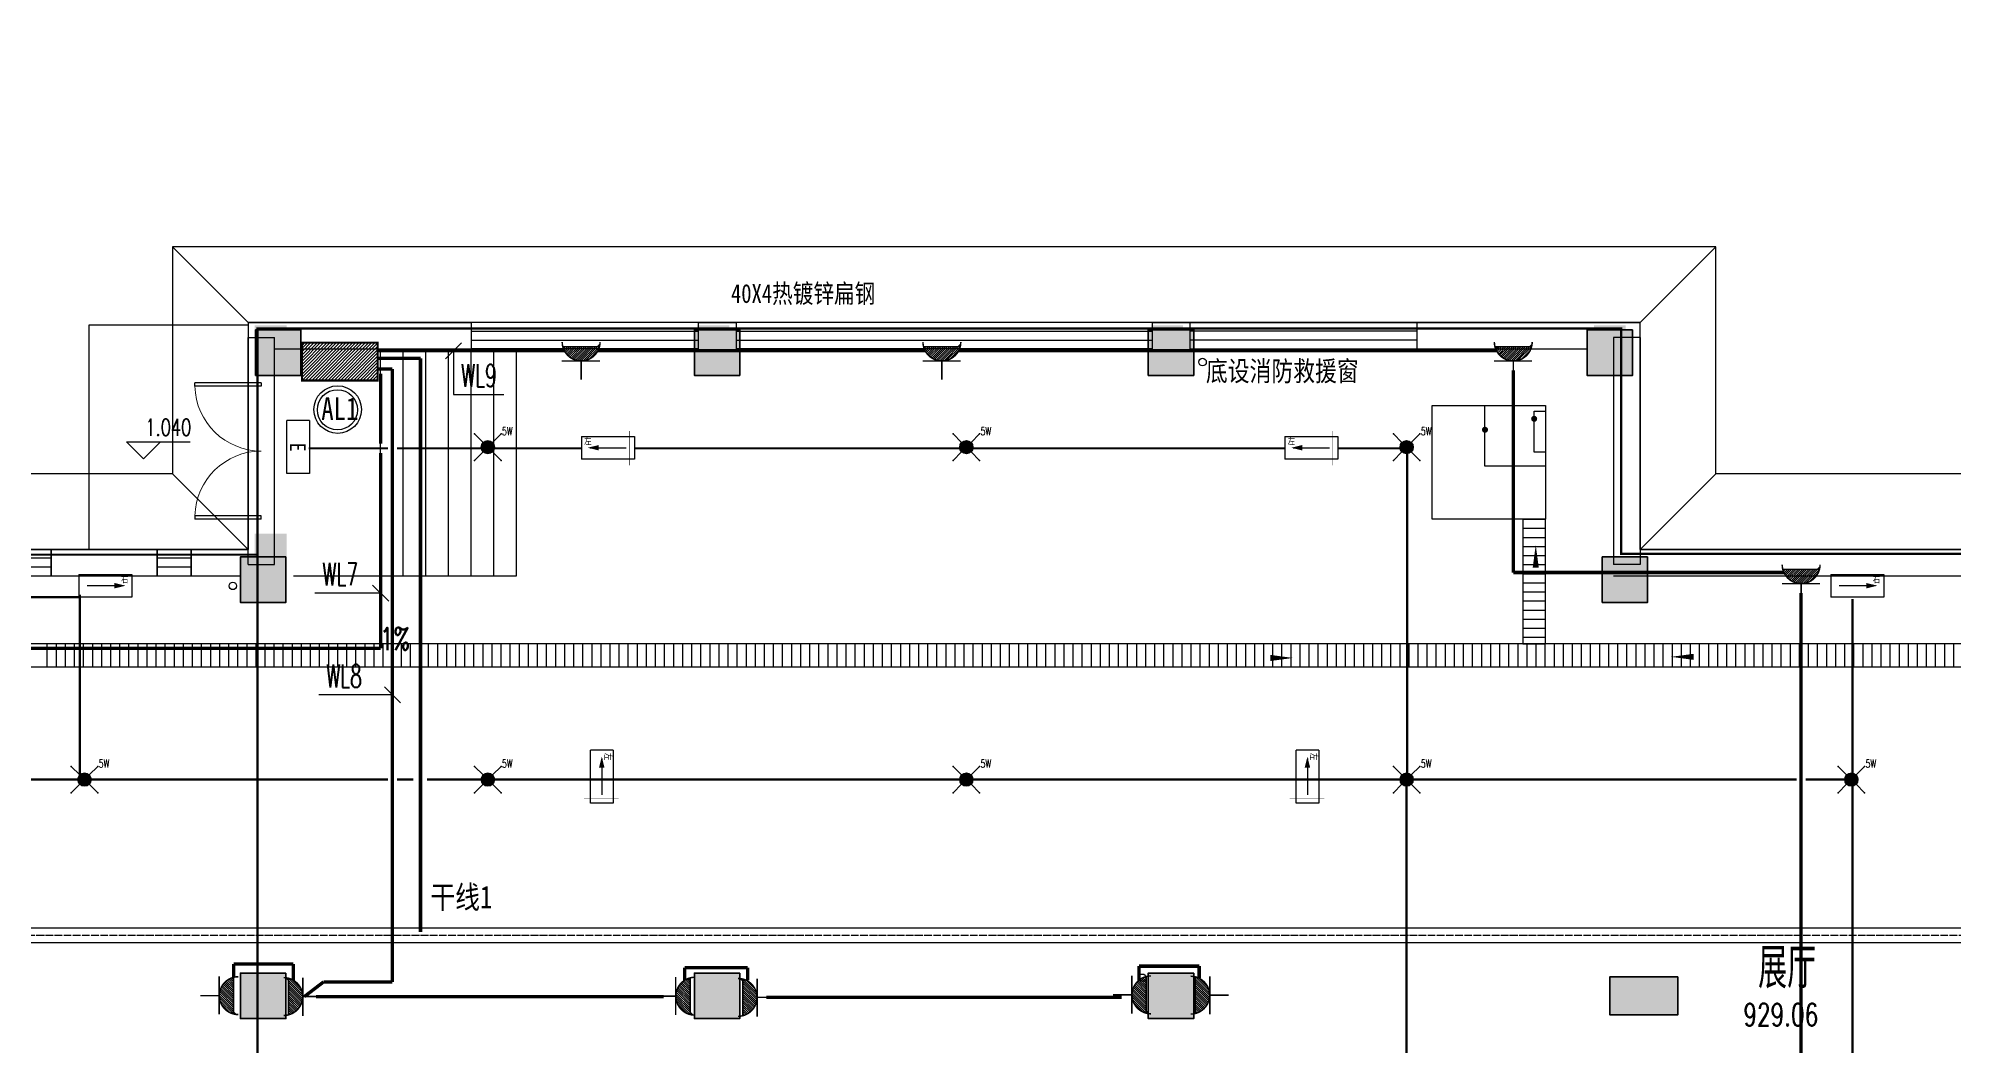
# Model space of a CAD drawing. Extents: x 815029915 to 815825525, y 579155098 to 579748855.
# Drawn here: x 815155826 to 815181143, y 579575151 to 579588465 of the extents above; entities that cross this region are included whole.
import ezdxf
from ezdxf.enums import TextEntityAlignment as Align

# ---------------------------------------------------------------- set-up
doc = ezdxf.new("R2010")
doc.units = 0
doc.header["$LTSCALE"] = 100
doc.header["$MEASUREMENT"] = 0
for name, pattern in [('DASH', [0.35, 0.25, -0.1]), ('DOTE', [2.42, 2, -0.2, 0.02, -0.2]), ('HIDDEN', [0.375, 0.25, -0.125])]:
    doc.linetypes.add(name, pattern=pattern)
for name, color, linetype in [('BR-消防应急灯具', 3, 'Continuous'), ('BR-系统通信线', 3, 'DASH'), ('COLUMN', 9, 'Continuous'), ('DIM_ELEV', 3, 'Continuous'), ('DIM_LEAD', 3, 'Continuous'), ('DIM_SYMB', 3, 'Continuous'), ('E-TEXT-PLAN', 7, 'Continuous'), ('EQUIP-照明', 3, 'Continuous'), ('GROUND', 2, 'Continuous'), ('PUB_HATCH', 8, 'Continuous'), ('PUB_TEXT', 7, 'Continuous'), ('QD', 3, 'Continuous'), ('SPACE', 7, 'Continuous'), ('STAIR', 2, 'Continuous'), ('WALL', 9, 'Continuous'), ('WINDOW', 4, 'Continuous'), ('zm', 1, 'Continuous'), ('电-强电平面-标注', 3, 'Continuous'), ('电-强电平面-线缆', 3, 'Continuous'), ('电-接地防雷-接地线', 132, 'Continuous'), ('电-桥架', 4, 'Continuous'), ('设备-插座', 3, 'Continuous')]:
    doc.layers.add(name, color=color, linetype=linetype)
doc.layers.add('柱填充', color=9, linetype='Continuous', lineweight=18)
doc.layers.add('砼柱', color=2, linetype='Continuous', lineweight=35)
doc.styles.add('-宋体', font='', dxfattribs={"width": 0.8})
doc.styles.add('-黑体', font='', dxfattribs={"width": 0.8})
doc.styles.add('_TCH_DIM', font='SIMPLEX', dxfattribs={"bigfont": 'GBCBIG'})
doc.styles.add('_TCH_SPACE', font='SIMPLEX', dxfattribs={"height": 5, "bigfont": 'GBCBIG'})
doc.styles.add('_TEL_DIM', font='txt.shx', dxfattribs={"width": 0.6, "height": 3.5, "bigfont": 'hztxt.shx'})
doc.styles.add('ELEC-DIM', font='simplex.shx', dxfattribs={"width": 0.6, "bigfont": 'HZTXT.shx'})
doc.styles.add('IDQSTYLE', font='txt.shx', dxfattribs={"width": 0.7, "bigfont": 'hztxt.shx'})
doc.styles.add('ST', font='')
doc.styles.get("Standard").update_dxf_attribs({"font": 'gbenor.shx', "bigfont": 'gbcbig.shx'})
doc.styles.add('宋体', font='', dxfattribs={"width": 0.8})
doc.styles.add('宋体-TK', font='', dxfattribs={"width": 0.8})
doc.styles.get('-宋体').set_extended_font_data('SimSun')
doc.styles.get('-黑体').set_extended_font_data('SimHei')
doc.styles.get('ST').set_extended_font_data('SimSun')
doc.styles.get('宋体').set_extended_font_data('SimSun')
doc.styles.get('宋体-TK').set_extended_font_data('SimSun')
doc.linetypes.add('GDLine', pattern='A,1,-3,5.8,["|",Standard,S=4,R=-45,X=-1.407,Y=-0.7],-0.1,["|",Standard,S=4,R=-45,X=-1.407,Y=-0.7],-0.1,["|",Standard,S=4,R=-45,X=-1.407,Y=-0.7],-0.1,["|",Standard,S=4,R=-45,X=-1.407,Y=-0.7],-0.1,5.8,-3,1', length=20)

# ---------------------------------------------------------------- blocks, each defined once
blk = doc.blocks.new('安全出口')
at = {"layer": 'BR-消防应急灯具', "color": 3}
for p, q in [((-175, 0), (175, 0)), ((-175, 0), (-175, -150)), ((175, 0), (175, -150)), ((175, -150), (-175, -150))]:
    blk.add_line(p, q, dxfattribs=at)
at = {"color": 3, "flags": 1}
blk.add_attdef('A', (-175, 0), '', height=2.5, dxfattribs=at)
at = {"layer": 'BR-消防应急灯具', "color": 7, "insert": (-27, -26), "char_height": 103.27, "width": 117.82, "attachment_point": 1, "style": '宋体'}
blk.add_mtext('{\\fSimHei|b0|i0|c134|p49;E}\\P    \\P   ', dxfattribs=at)
blk = doc.blocks.new('BR-DYX')
at = {"color": 7}
blk.add_line((295, -75), (55, -75), dxfattribs=at)
at = {"color": 3}
blk.add_solid([(235, -57), (308, -75), (235, -93)], dxfattribs=at)
at = {"layer": 'BR-消防应急灯具', "color": 3}
for p, q in [((0, 0), (350, 0)), ((0, 0), (0, -150)), ((350, 0), (350, -150)), ((350, -150), (0, -150))]:
    blk.add_line(p, q, dxfattribs=at)
at = {"flags": 1}
blk.add_attdef('A', (0, 0), '', height=2.5, dxfattribs=at)
blk = doc.blocks.new('壁挂右向')
at = {"layer": 'BR-消防应急灯具', "color": 4}
blk.add_blockref('BR-DYX', (-175, 0), dxfattribs=at)
at = {"color": 7, "linetype": 'ByBlock', "insert": (103, -10), "char_height": 44.1, "attachment_point": 1, "style": '宋体'}
blk.add_mtext('右', dxfattribs=at)
blk = doc.blocks.new('BR-DZX')
at = {"color": 7}
blk.add_line((55, -75), (295, -75), dxfattribs=at)
at = {"color": 3}
blk.add_solid([(115, -93), (42, -75), (115, -57)], dxfattribs=at)
at = {"layer": 'BR-消防应急灯具', "color": 3}
for p, q in [((0, 0), (350, 0)), ((0, 0), (0, -150)), ((350, 0), (350, -150)), ((350, -150), (0, -150))]:
    blk.add_line(p, q, dxfattribs=at)
at = {"flags": 1}
blk.add_attdef('A', (0, 0), '', height=2.5, dxfattribs=at)
blk = doc.blocks.new('壁挂左向')
at = {"layer": 'BR-消防应急灯具', "color": 4}
blk.add_blockref('BR-DZX', (-175, 0), dxfattribs=at)
at = {"color": 7, "linetype": 'ByBlock', "insert": (-157, -10), "char_height": 44.1, "attachment_point": 1, "style": '宋体'}
blk.add_mtext('左', dxfattribs=at)
blk = doc.blocks.new('$equip$00002603')
blk.add_hatch(color=256).paths.add_polyline_path([(0.25, 0.5, 1), (-0.25, 0.5, 1)])
for p, q in [((-0.5, 1), (-0.177, 0.677)), ((0.5, 1), (0.177, 0.677)), ((-0.177, 0.323), (-0.5, 0)), ((0.177, 0.323), (0.5, 0))]:
    blk.add_line(p, q)
blk.add_circle((0, 0.5), 0.25)
for p in [(-0.5, 1), (0.5, 1), (-0.5, 0), (0.5, 0)]:
    blk.add_point(p)
at = {"color": 7, "style": '_TEL_DIM', "flags": 1}
blk.add_attdef('A', text='', height=0.000025, dxfattribs=at).set_placement((0, 0), align=Align.MIDDLE_CENTER)
blk = doc.blocks.new('吸顶5W')
at = {"layer": 'EQUIP-照明', "xscale": 175, "yscale": 175, "zscale": 175}
blk.add_blockref('$equip$00002603', (0, -88), dxfattribs=at)
at = {"color": 7, "linetype": 'ByBlock', "style": '_TCH_DIM', "width": 0.705882}
blk.add_text('5W', height=52.9, dxfattribs=at).set_placement((94, 79, -1891))
blk = doc.blocks.new('*X51')
at = {"color": 0, "linetype": 'Continuous'}
for p, q in [((162.29, 154.93), (164.49, 157.14)), ((159.6, 156.77), (159.62, 156.79)), ((159.66, 156.55), (159.91, 156.79)), ((159.75, 156.35), (160.19, 156.79)), ((159.84, 156.17), (160.47, 156.79)), ((159.95, 155.99), (160.75, 156.79)), ((160.08, 155.83), (161.04, 156.79)), ((160.21, 155.68), (161.32, 156.79)), ((160.35, 155.55), (161.6, 156.79)), ((160.51, 155.42), (161.89, 156.79)), ((160.68, 155.3), (162.17, 156.79)), ((160.86, 155.2), (162.45, 156.79)), ((161.05, 155.11), (162.73, 156.79)), ((161.26, 155.03), (163.02, 156.79)), ((161.48, 154.98), (163.3, 156.79)), ((161.72, 154.93), (163.58, 156.79)), ((161.99, 154.92), (163.87, 156.79)), ((162.63, 155), (164.43, 156.79)), ((163.08, 155.16), (164.27, 156.35))]:
    blk.add_line(p, q, dxfattribs=at)
blk = doc.blocks.new('HC000134')
at = {"color": 0, "linetype": 'Continuous', "const_width": 0.2}
blk.add_lwpolyline([(-2.5, 5, 0.198912), (-1.77, 3.23, 0.198912), (0, 2.5, 0.198912), (1.77, 3.23, 0.198912), (2.5, 5)], format="xyb", dxfattribs=at)
for points in [[(-2.55, 2.48), (2.48, 2.48)], [(-2.42, 4.38), (2.42, 4.38)], [(0, 2.5), (0, 0)]]:
    blk.add_lwpolyline(points, dxfattribs=at)
at = {"color": 0, "linetype": 'Continuous'}
blk.add_blockref('*X51', (-162.01, -152.42), dxfattribs=at)
at = {"color": 0, "style": 'IDQSTYLE', "width": 0.7}
blk.add_attdef('PSFHATT', (4.5, 0), '', height=2.5, dxfattribs=at)
blk = doc.blocks.new('*X25')
at = {"color": 0, "linetype": 'Continuous'}
for p, q in [((232.27, 320.09), (237.18, 325)), ((232.27, 320.51), (236.75, 325)), ((232.27, 320.94), (236.33, 325)), ((232.27, 321.36), (235.9, 325)), ((232.27, 321.79), (235.48, 325)), ((232.27, 322.21), (235.06, 325)), ((232.27, 322.63), (234.63, 325)), ((232.27, 323.06), (234.21, 325)), ((232.27, 323.48), (233.78, 325)), ((232.27, 323.91), (233.36, 325)), ((232.27, 324.33), (232.93, 325)), ((232.27, 324.76), (232.51, 325)), ((232.6, 320), (237.6, 325)), ((233.02, 320), (238.02, 325)), ((233.45, 320), (238.45, 325)), ((233.87, 320), (238.87, 325)), ((234.3, 320), (239.3, 325)), ((234.72, 320), (239.72, 325)), ((235.15, 320), (240.15, 325)), ((235.57, 320), (240.57, 325)), ((235.99, 320), (240.99, 325)), ((236.42, 320), (241.42, 325)), ((236.84, 320), (241.84, 325)), ((237.27, 320), (242.27, 325)), ((237.69, 320), (242.27, 324.57)), ((238.12, 320), (242.27, 324.15)), ((238.54, 320), (242.27, 323.72)), ((238.96, 320), (242.27, 323.3)), ((239.39, 320), (242.27, 322.88)), ((239.81, 320), (242.27, 322.45)), ((240.24, 320), (242.27, 322.03)), ((240.66, 320), (242.27, 321.6)), ((241.09, 320), (242.27, 321.18)), ((241.51, 320), (242.27, 320.75)), ((241.93, 320), (242.27, 320.33))]:
    blk.add_line(p, q, dxfattribs=at)
blk = doc.blocks.new('HC000429')
at = {"color": 0, "linetype": 'Continuous', "const_width": 0.3}
blk.add_lwpolyline([(5, 2.5), (-5, 2.5), (-5, -2.5), (5, -2.5)], close=True, dxfattribs=at)
at = {"color": 0, "linetype": 'Continuous'}
blk.add_blockref('*X25', (-237.27, -322.5), dxfattribs=at)
at = {"color": 0, "style": 'IDQSTYLE', "width": 0.7}
blk.add_attdef('PSFHATT', (7, -2.5), '', height=2.5, dxfattribs=at)
blk = doc.blocks.new('$TCHSYS$WIN2D')
for p, q in [((-0.5, 0.5), (0.5, 0.5)), ((-0.5, 0.5), (-0.5, -0.5)), ((0.5, 0.5), (0.5, -0.5)), ((0.5, 0.1667), (-0.5, 0.1667)), ((0.5, -0.1667), (-0.5, -0.1667)), ((-0.5, -0.5), (0.5, -0.5))]:
    blk.add_line(p, q)
blk = doc.blocks.new('$DorLib2D$00000002')
for p, q in [((-0.5, 0), (-0.5, 0.4875)), ((-0.475, 0.4875), (-0.5, 0.4875)), ((-0.475, 0), (-0.475, 0.4875)), ((0.475, 0), (0.475, 0.4875)), ((0.475, 0.4875), (0.5, 0.4875)), ((0.5, 0), (0.5, 0.4875)), ((-0.5, 0), (-0.475, 0)), ((0.5, 0), (0.475, 0))]:
    blk.add_line(p, q)
at = {"lineweight": 13}
for centre, start, end in [((-0.4875, 0), 0, 88.53072), ((0.4875, 0), 91.46928, 180)]:
    blk.add_arc(centre, 0.4875, start, end, dxfattribs=at)

msp = doc.modelspace()

# ---------------------------------------------------------------- hatches: boundary and pattern name
at = {"layer": 'DIM_LEAD'}
for points in [[(815175638.1, 579583435.8, 1), (815175558.1, 579583435.8, 1)], [(815174988.1, 579583291.4, 1), (815174908.1, 579583291.4, 1)]]:
    msp.add_hatch(color=256, dxfattribs=at).paths.add_polyline_path(points, flags=17)
at = {"layer": 'PUB_HATCH'}
for points in [[(815158688.1, 579584670.1), (815158688.1, 579584250.1), (815159108.1, 579584250.1), (815159108.1, 579584670.1)], [(815164538.1, 579584670.1), (815164538.1, 579584250.1), (815164958.1, 579584250.1), (815164958.1, 579584670.1)], [(815170538.1, 579584670.1), (815170538.1, 579584250.1), (815170958.1, 579584250.1), (815170958.1, 579584670.1)], [(815176388.1, 579584670.1), (815176388.1, 579584250.1), (815176808.1, 579584250.1), (815176808.1, 579584670.1)], [(815158688.1, 579581920.1), (815158688.1, 579581500.1), (815159108.1, 579581500.1), (815159108.1, 579581920.1)], [(815164538.1, 579576120.1), (815164538.1, 579575700.1), (815164958.1, 579575700.1), (815164958.1, 579576120.1)], [(815170538.1, 579576120.1), (815170538.1, 579575700.1), (815170958.1, 579575700.1), (815170958.1, 579576120.1)]]:
    msp.add_hatch(color=256, dxfattribs=at).paths.add_polyline_path(points, flags=17)
at = {"layer": '柱填充', "lineweight": 18}
for points in [[(815159298.1, 579584610.1), (815158698.1, 579584610.1), (815158698.1, 579584010.1), (815159298.1, 579584010.1)], [(815165098.1, 579584610.1), (815164498.1, 579584610.1), (815164498.1, 579584010.1), (815165098.1, 579584010.1)], [(815171098.1, 579584610.1), (815170498.1, 579584610.1), (815170498.1, 579584010.1), (815171098.1, 579584010.1)], [(815176898.1, 579584610.1), (815176298.1, 579584610.1), (815176298.1, 579584010.1), (815176898.1, 579584010.1)], [(815159098.1, 579581610.1), (815158498.1, 579581610.1), (815158498.1, 579581010.1), (815159098.1, 579581010.1)], [(815177098.1, 579581610.1), (815176498.1, 579581610.1), (815176498.1, 579581010.1), (815177098.1, 579581010.1)], [(815159098.1, 579576110.1), (815158498.1, 579576110.1), (815158498.1, 579575510.1), (815159098.1, 579575510.1)], [(815165098.1, 579576110.1), (815164498.1, 579576110.1), (815164498.1, 579575510.1), (815165098.1, 579575510.1)], [(815171098.1, 579576110.1), (815170498.1, 579576110.1), (815170498.1, 579575510.1), (815171098.1, 579575510.1)], [(815177498.1, 579576060.1), (815176598.1, 579576060.1), (815176598.1, 579575560.1), (815177498.1, 579575560.1)]]:
    msp.add_hatch(color=250, dxfattribs=at).paths.add_polyline_path(points)

# ---------------------------------------------------------------- linework, layer by layer
for p, q in [((815176998.1, 579584710.1), (815158598.1, 579584710.1)), ((815158598.1, 579584710.1), (815158598.1, 579581710.1)), ((815176998.1, 579581710.1), (815176998.1, 579584710.1)), ((815174248.1, 579582110.1), (815174248.1, 579583610.1)), ((815174248.1, 579583610.1), (815175748.1, 579583610.1)), ((815174948.1, 579582810.1), (815174948.1, 579583610.1)), ((815174948.1, 579583610.1), (815175748.1, 579583610.1)), ((815175598.1, 579582994.9), (815175598.1, 579583536.3)), ((815175598.1, 579583536.3), (815175748.1, 579583536.3)), ((815175748.1, 579583610.1), (815175748.1, 579582110.1)), ((815175748.1, 579583610.1), (815175748.1, 579582810.1)), ((815175748.1, 579582994.9), (815175598.1, 579582994.9)), ((815175748.1, 579582810.1), (815174948.1, 579582810.1)), ((815175748.1, 579582110.1), (815174248.1, 579582110.1)), ((815175748.1, 579582110.1), (815175448.1, 579582110.1)), ((815175448.1, 579582110.1), (815175448.1, 579580460.1)), ((815175748.1, 579580460.1), (815175748.1, 579582110.1)), ((815158598.1, 579581710.1), (815146598.1, 579581710.1)), ((815182598.1, 579581710.1), (815176998.1, 579581710.1)), ((815202178.2, 579580460.1), (815146948.1, 579580460.1)), ((815175448.1, 579580460.1), (815175748.1, 579580460.1)), ((815146948.1, 579580160.1), (815202478.2, 579580160.1))]:
    msp.add_line(p, q)
at = {"color": 2}
for p, q in [((815160348.1, 579581360.1), (815160348.1, 579584360.1)), ((815160648.1, 579581360.1), (815160648.1, 579584360.1)), ((815160948.1, 579581360.1), (815160948.1, 579584360.1)), ((815161248.1, 579581360.1), (815161248.1, 579584360.1)), ((815161548.1, 579581360.1), (815161548.1, 579584360.1)), ((815161848.1, 579581360.1), (815161848.1, 579584360.1)), ((815162148.1, 579581360.1), (815162148.1, 579584360.1)), ((815159198.1, 579581360.1), (815162148.1, 579581360.1))]:
    msp.add_line(p, q, dxfattribs=at)
at = {"color": 252, "linetype": 'Continuous'}
for p, q in [((815175448.1, 579582108.5), (815175748.1, 579582108.5)), ((815175448.1, 579581988.5), (815175748.1, 579581988.5)), ((815175448.1, 579581868.5), (815175748.1, 579581868.5)), ((815175448.1, 579581748.5), (815175748.1, 579581748.5)), ((815175448.1, 579581628.5), (815175748.1, 579581628.5)), ((815175448.1, 579581508.5), (815175748.1, 579581508.5)), ((815175448.1, 579581388.5), (815175748.1, 579581388.5)), ((815175448.1, 579581268.5), (815175748.1, 579581268.5)), ((815175448.1, 579581148.5), (815175748.1, 579581148.5)), ((815175448.1, 579581028.5), (815175748.1, 579581028.5)), ((815175448.1, 579580908.5), (815175748.1, 579580908.5)), ((815175448.1, 579580788.5), (815175748.1, 579580788.5)), ((815175448.1, 579580668.5), (815175748.1, 579580668.5)), ((815155940.4, 579580460.1), (815155940.4, 579580160.1)), ((815156060.4, 579580460.1), (815156060.4, 579580160.1)), ((815156180.4, 579580460.1), (815156180.4, 579580160.1)), ((815156300.4, 579580460.1), (815156300.4, 579580160.1)), ((815156420.4, 579580460.1), (815156420.4, 579580160.1)), ((815156540.4, 579580460.1), (815156540.4, 579580160.1)), ((815156660.4, 579580460.1), (815156660.4, 579580160.1)), ((815156780.4, 579580460.1), (815156780.4, 579580160.1)), ((815156900.4, 579580460.1), (815156900.4, 579580160.1)), ((815157020.4, 579580460.1), (815157020.4, 579580160.1)), ((815157140.4, 579580460.1), (815157140.4, 579580160.1)), ((815157260.4, 579580460.1), (815157260.4, 579580160.1)), ((815157380.4, 579580460.1), (815157380.4, 579580160.1)), ((815157500.4, 579580460.1), (815157500.4, 579580160.1)), ((815157620.4, 579580460.1), (815157620.4, 579580160.1)), ((815157740.4, 579580460.1), (815157740.4, 579580160.1)), ((815157860.4, 579580460.1), (815157860.4, 579580160.1)), ((815157980.4, 579580460.1), (815157980.4, 579580160.1)), ((815158100.4, 579580460.1), (815158100.4, 579580160.1)), ((815158220.4, 579580460.1), (815158220.4, 579580160.1)), ((815158340.4, 579580460.1), (815158340.4, 579580160.1)), ((815158460.4, 579580460.1), (815158460.4, 579580160.1)), ((815158580.4, 579580460.1), (815158580.4, 579580160.1)), ((815158700.4, 579580460.1), (815158700.4, 579580160.1)), ((815158820.4, 579580460.1), (815158820.4, 579580160.1)), ((815158940.4, 579580460.1), (815158940.4, 579580160.1)), ((815159060.4, 579580460.1), (815159060.4, 579580160.1)), ((815159180.4, 579580460.1), (815159180.4, 579580160.1)), ((815159300.4, 579580460.1), (815159300.4, 579580160.1)), ((815159420.4, 579580460.1), (815159420.4, 579580160.1)), ((815159540.4, 579580460.1), (815159540.4, 579580160.1)), ((815159660.4, 579580460.1), (815159660.4, 579580160.1)), ((815159780.4, 579580460.1), (815159780.4, 579580160.1)), ((815159900.4, 579580460.1), (815159900.4, 579580160.1)), ((815160020.4, 579580460.1), (815160020.4, 579580160.1)), ((815160140.4, 579580460.1), (815160140.4, 579580160.1)), ((815160260.4, 579580460.1), (815160260.4, 579580160.1)), ((815160380.4, 579580460.1), (815160380.4, 579580160.1)), ((815160500.4, 579580460.1), (815160500.4, 579580160.1)), ((815160620.4, 579580460.1), (815160620.4, 579580160.1)), ((815160740.4, 579580460.1), (815160740.4, 579580160.1)), ((815160860.4, 579580460.1), (815160860.4, 579580160.1)), ((815160980.4, 579580460.1), (815160980.4, 579580160.1)), ((815161100.4, 579580460.1), (815161100.4, 579580160.1)), ((815161220.4, 579580460.1), (815161220.4, 579580160.1)), ((815161340.4, 579580460.1), (815161340.4, 579580160.1)), ((815161460.4, 579580460.1), (815161460.4, 579580160.1)), ((815161580.4, 579580460.1), (815161580.4, 579580160.1)), ((815161700.4, 579580460.1), (815161700.4, 579580160.1)), ((815161820.4, 579580460.1), (815161820.4, 579580160.1)), ((815161940.4, 579580460.1), (815161940.4, 579580160.1)), ((815162060.4, 579580460.1), (815162060.4, 579580160.1)), ((815162180.4, 579580460.1), (815162180.4, 579580160.1)), ((815162300.4, 579580460.1), (815162300.4, 579580160.1)), ((815162420.4, 579580460.1), (815162420.4, 579580160.1)), ((815162540.4, 579580460.1), (815162540.4, 579580160.1)), ((815162660.4, 579580460.1), (815162660.4, 579580160.1)), ((815162780.4, 579580460.1), (815162780.4, 579580160.1)), ((815162900.4, 579580460.1), (815162900.4, 579580160.1)), ((815163020.4, 579580460.1), (815163020.4, 579580160.1)), ((815163140.4, 579580460.1), (815163140.4, 579580160.1)), ((815163260.4, 579580460.1), (815163260.4, 579580160.1)), ((815163380.4, 579580460.1), (815163380.4, 579580160.1)), ((815163500.4, 579580460.1), (815163500.4, 579580160.1)), ((815163620.4, 579580460.1), (815163620.4, 579580160.1)), ((815163740.4, 579580460.1), (815163740.4, 579580160.1)), ((815163860.4, 579580460.1), (815163860.4, 579580160.1)), ((815163980.4, 579580460.1), (815163980.4, 579580160.1)), ((815164100.4, 579580460.1), (815164100.4, 579580160.1)), ((815164220.4, 579580460.1), (815164220.4, 579580160.1)), ((815164340.4, 579580460.1), (815164340.4, 579580160.1)), ((815164460.4, 579580460.1), (815164460.4, 579580160.1)), ((815164580.4, 579580460.1), (815164580.4, 579580160.1)), ((815164700.4, 579580460.1), (815164700.4, 579580160.1)), ((815164820.4, 579580460.1), (815164820.4, 579580160.1)), ((815164940.4, 579580460.1), (815164940.4, 579580160.1)), ((815165060.4, 579580460.1), (815165060.4, 579580160.1)), ((815165180.4, 579580460.1), (815165180.4, 579580160.1)), ((815165300.4, 579580460.1), (815165300.4, 579580160.1)), ((815165420.4, 579580460.1), (815165420.4, 579580160.1)), ((815165540.4, 579580460.1), (815165540.4, 579580160.1)), ((815165660.4, 579580460.1), (815165660.4, 579580160.1)), ((815165780.4, 579580460.1), (815165780.4, 579580160.1)), ((815165900.4, 579580460.1), (815165900.4, 579580160.1)), ((815166020.4, 579580460.1), (815166020.4, 579580160.1)), ((815166140.4, 579580460.1), (815166140.4, 579580160.1)), ((815166260.4, 579580460.1), (815166260.4, 579580160.1)), ((815166380.4, 579580460.1), (815166380.4, 579580160.1)), ((815166500.4, 579580460.1), (815166500.4, 579580160.1)), ((815166620.4, 579580460.1), (815166620.4, 579580160.1)), ((815166740.4, 579580460.1), (815166740.4, 579580160.1)), ((815166860.4, 579580460.1), (815166860.4, 579580160.1)), ((815166980.4, 579580460.1), (815166980.4, 579580160.1)), ((815167100.4, 579580460.1), (815167100.4, 579580160.1)), ((815167220.4, 579580460.1), (815167220.4, 579580160.1)), ((815167340.4, 579580460.1), (815167340.4, 579580160.1)), ((815167460.4, 579580460.1), (815167460.4, 579580160.1)), ((815167580.4, 579580460.1), (815167580.4, 579580160.1)), ((815167700.4, 579580460.1), (815167700.4, 579580160.1)), ((815167820.4, 579580460.1), (815167820.4, 579580160.1)), ((815167940.4, 579580460.1), (815167940.4, 579580160.1)), ((815168060.4, 579580460.1), (815168060.4, 579580160.1)), ((815168180.4, 579580460.1), (815168180.4, 579580160.1)), ((815168300.4, 579580460.1), (815168300.4, 579580160.1)), ((815168420.4, 579580460.1), (815168420.4, 579580160.1)), ((815168540.4, 579580460.1), (815168540.4, 579580160.1)), ((815168660.4, 579580460.1), (815168660.4, 579580160.1)), ((815168780.4, 579580460.1), (815168780.4, 579580160.1)), ((815168900.4, 579580460.1), (815168900.4, 579580160.1)), ((815169020.4, 579580460.1), (815169020.4, 579580160.1)), ((815169140.4, 579580460.1), (815169140.4, 579580160.1)), ((815169260.4, 579580460.1), (815169260.4, 579580160.1)), ((815169380.4, 579580460.1), (815169380.4, 579580160.1)), ((815169500.4, 579580460.1), (815169500.4, 579580160.1)), ((815169620.4, 579580460.1), (815169620.4, 579580160.1)), ((815169740.4, 579580460.1), (815169740.4, 579580160.1)), ((815169860.4, 579580460.1), (815169860.4, 579580160.1)), ((815169980.4, 579580460.1), (815169980.4, 579580160.1)), ((815170100.4, 579580460.1), (815170100.4, 579580160.1)), ((815170220.4, 579580460.1), (815170220.4, 579580160.1)), ((815170340.4, 579580460.1), (815170340.4, 579580160.1)), ((815170460.4, 579580460.1), (815170460.4, 579580160.1)), ((815170580.4, 579580460.1), (815170580.4, 579580160.1)), ((815170700.4, 579580460.1), (815170700.4, 579580160.1)), ((815170820.4, 579580460.1), (815170820.4, 579580160.1)), ((815170940.4, 579580460.1), (815170940.4, 579580160.1)), ((815171060.4, 579580460.1), (815171060.4, 579580160.1)), ((815171180.4, 579580460.1), (815171180.4, 579580160.1)), ((815171300.4, 579580460.1), (815171300.4, 579580160.1)), ((815171420.4, 579580460.1), (815171420.4, 579580160.1)), ((815171540.4, 579580460.1), (815171540.4, 579580160.1)), ((815171660.4, 579580460.1), (815171660.4, 579580160.1)), ((815171780.4, 579580460.1), (815171780.4, 579580160.1)), ((815171900.4, 579580460.1), (815171900.4, 579580160.1)), ((815172020.4, 579580460.1), (815172020.4, 579580160.1)), ((815172140.4, 579580460.1), (815172140.4, 579580160.1)), ((815172260.4, 579580460.1), (815172260.4, 579580160.1)), ((815172380.4, 579580460.1), (815172380.4, 579580160.1)), ((815172500.4, 579580460.1), (815172500.4, 579580160.1)), ((815172620.4, 579580460.1), (815172620.4, 579580160.1)), ((815172740.4, 579580460.1), (815172740.4, 579580160.1)), ((815172860.4, 579580460.1), (815172860.4, 579580160.1)), ((815172980.4, 579580460.1), (815172980.4, 579580160.1)), ((815173100.4, 579580460.1), (815173100.4, 579580160.1)), ((815173220.4, 579580460.1), (815173220.4, 579580160.1)), ((815173340.4, 579580460.1), (815173340.4, 579580160.1)), ((815173460.4, 579580460.1), (815173460.4, 579580160.1)), ((815173580.4, 579580460.1), (815173580.4, 579580160.1)), ((815173700.4, 579580460.1), (815173700.4, 579580160.1)), ((815173820.4, 579580460.1), (815173820.4, 579580160.1)), ((815173940.4, 579580460.1), (815173940.4, 579580160.1)), ((815174060.4, 579580460.1), (815174060.4, 579580160.1)), ((815174180.4, 579580460.1), (815174180.4, 579580160.1)), ((815174300.4, 579580460.1), (815174300.4, 579580160.1)), ((815174420.4, 579580460.1), (815174420.4, 579580160.1)), ((815174540.4, 579580460.1), (815174540.4, 579580160.1)), ((815174660.4, 579580460.1), (815174660.4, 579580160.1)), ((815174780.4, 579580460.1), (815174780.4, 579580160.1)), ((815174900.4, 579580460.1), (815174900.4, 579580160.1)), ((815175020.4, 579580460.1), (815175020.4, 579580160.1)), ((815175140.4, 579580460.1), (815175140.4, 579580160.1)), ((815175260.4, 579580460.1), (815175260.4, 579580160.1)), ((815175380.4, 579580460.1), (815175380.4, 579580160.1)), ((815175448.1, 579580548.5), (815175748.1, 579580548.5)), ((815175500.4, 579580460.1), (815175500.4, 579580160.1)), ((815175620.4, 579580460.1), (815175620.4, 579580160.1)), ((815175740.4, 579580460.1), (815175740.4, 579580160.1)), ((815175860.4, 579580460.1), (815175860.4, 579580160.1)), ((815175980.4, 579580460.1), (815175980.4, 579580160.1)), ((815176100.4, 579580460.1), (815176100.4, 579580160.1)), ((815176220.4, 579580460.1), (815176220.4, 579580160.1)), ((815176340.4, 579580460.1), (815176340.4, 579580160.1)), ((815176460.4, 579580460.1), (815176460.4, 579580160.1)), ((815176580.4, 579580460.1), (815176580.4, 579580160.1)), ((815176700.4, 579580460.1), (815176700.4, 579580160.1)), ((815176820.4, 579580460.1), (815176820.4, 579580160.1)), ((815176940.4, 579580460.1), (815176940.4, 579580160.1)), ((815177060.4, 579580460.1), (815177060.4, 579580160.1)), ((815177180.4, 579580460.1), (815177180.4, 579580160.1)), ((815177300.4, 579580460.1), (815177300.4, 579580160.1)), ((815177420.4, 579580460.1), (815177420.4, 579580160.1)), ((815177540.4, 579580460.1), (815177540.4, 579580160.1)), ((815177660.4, 579580460.1), (815177660.4, 579580160.1)), ((815177780.4, 579580460.1), (815177780.4, 579580160.1)), ((815177900.4, 579580460.1), (815177900.4, 579580160.1)), ((815178020.4, 579580460.1), (815178020.4, 579580160.1)), ((815178140.4, 579580460.1), (815178140.4, 579580160.1)), ((815178260.4, 579580460.1), (815178260.4, 579580160.1)), ((815178380.4, 579580460.1), (815178380.4, 579580160.1)), ((815178500.4, 579580460.1), (815178500.4, 579580160.1)), ((815178620.4, 579580460.1), (815178620.4, 579580160.1)), ((815178740.4, 579580460.1), (815178740.4, 579580160.1)), ((815178860.4, 579580460.1), (815178860.4, 579580160.1)), ((815178980.4, 579580460.1), (815178980.4, 579580160.1)), ((815179100.4, 579580460.1), (815179100.4, 579580160.1)), ((815179220.4, 579580460.1), (815179220.4, 579580160.1)), ((815179340.4, 579580460.1), (815179340.4, 579580160.1)), ((815179460.4, 579580460.1), (815179460.4, 579580160.1)), ((815179580.4, 579580460.1), (815179580.4, 579580160.1)), ((815179700.4, 579580460.1), (815179700.4, 579580160.1)), ((815179820.4, 579580460.1), (815179820.4, 579580160.1)), ((815179940.4, 579580460.1), (815179940.4, 579580160.1)), ((815180060.4, 579580460.1), (815180060.4, 579580160.1)), ((815180180.4, 579580460.1), (815180180.4, 579580160.1)), ((815180300.4, 579580460.1), (815180300.4, 579580160.1)), ((815180420.4, 579580460.1), (815180420.4, 579580160.1)), ((815180540.4, 579580460.1), (815180540.4, 579580160.1)), ((815180660.4, 579580460.1), (815180660.4, 579580160.1)), ((815180780.4, 579580460.1), (815180780.4, 579580160.1)), ((815180900.4, 579580460.1), (815180900.4, 579580160.1)), ((815181020.4, 579580460.1), (815181020.4, 579580160.1)), ((815181140.4, 579580460.1), (815181140.4, 579580160.1))]:
    msp.add_line(p, q, dxfattribs=at)
for centre in [(815171214.5, 579584186), (815158397.3, 579581228.1), (815170419.7, 579576048.1)]:
    msp.add_circle(centre, 50)
at = {"layer": 'COLUMN'}
for points in [[(815164498.1, 579584010.1), (815165098.1, 579584010.1), (815165098.1, 579584610.1), (815164498.1, 579584610.1)], [(815170498.1, 579584010.1), (815171098.1, 579584010.1), (815171098.1, 579584610.1), (815170498.1, 579584610.1)], [(815176298.1, 579584010.1), (815176898.1, 579584010.1), (815176898.1, 579584610.1), (815176298.1, 579584610.1)], [(815158498.1, 579581010.1), (815159098.1, 579581010.1), (815159098.1, 579581610.1), (815158498.1, 579581610.1)], [(815176498.1, 579581010.1), (815177098.1, 579581010.1), (815177098.1, 579581610.1), (815176498.1, 579581610.1)], [(815158498.1, 579575510.1), (815159098.1, 579575510.1), (815159098.1, 579576110.1), (815158498.1, 579576110.1)], [(815164498.1, 579575510.1), (815165098.1, 579575510.1), (815165098.1, 579576110.1), (815164498.1, 579576110.1)], [(815170498.1, 579575510.1), (815171098.1, 579575510.1), (815171098.1, 579576110.1), (815170498.1, 579576110.1)], [(815176598.1, 579575560.1), (815177498.1, 579575560.1), (815177498.1, 579576060.1), (815176598.1, 579576060.1)]]:
    msp.add_lwpolyline(points, close=True, dxfattribs=at)
at = {"layer": 'DIM_ELEV'}
for p, q in [((815157217.2, 579582907.6), (815156992.2, 579583132.6)), ((815156992.2, 579583132.6), (815157833.3, 579583132.6)), ((815157217.2, 579582907.6), (815157442.2, 579583132.6))]:
    msp.add_line(p, q, dxfattribs=at)
at = {"layer": 'DIM_SYMB'}
for points in [[(815175619, 579580703, 0, 0, 0), (815175619, 579581769, 0, 80, 0), (815175619, 579581469, 0, 0, 0)], [(815148650.8, 579580275.3, 0, 0, 0), (815172411.9, 579580275.3, 0, 80, 0), (815172111.9, 579580275.3, 0, 0, 0)], [(815199814, 579580289.9, 0, 0, 0), (815177406.4, 579580289.9, 0, 80, 0), (815177706.4, 579580289.9, 0, 0, 0)]]:
    msp.add_lwpolyline(points, format="xyseb", dxfattribs=at)
at = {"layer": 'GROUND'}
for p, q in [((815158598.1, 579584710.1), (815157598.1, 579585710.1)), ((815176998.1, 579584710.1), (815177998.1, 579585710.1)), ((815158598.1, 579581710.1), (815157598.1, 579582710.1)), ((815176998.1, 579581710.1), (815177998.1, 579582710.1))]:
    msp.add_line(p, q, dxfattribs=at)
for points in [[(815181598.1, 579582710.1), (815177998.1, 579582710.1), (815177998.1, 579585710.1), (815157598.1, 579585710.1), (815157598.1, 579582710.1), (815145598.1, 579582710.1), (815145598.1, 579568910.1), (815157598.1, 579568910.1), (815157598.1, 579565910.1), (815176598.1, 579565910.1)], [(815182598.1, 579581710.1), (815176998.1, 579581710.1), (815176998.1, 579584710.1), (815158598.1, 579584710.1), (815158598.1, 579581710.1), (815146598.1, 579581710.1), (815146598.1, 579569910.1), (815158598.1, 579569910.1), (815158598.1, 579566910.1), (815176598.1, 579566910.1)]]:
    msp.add_lwpolyline(points, dxfattribs=at)
at = {"layer": 'STAIR'}
for p, q in [((815158592.6, 579584671.6), (815156492.6, 579584671.6)), ((815156492.6, 579584671.6), (815156492.6, 579581710.1)), ((815156492.6, 579581710.1), (815158592.6, 579581710.1))]:
    msp.add_line(p, q, dxfattribs=at)
at = {"layer": 'WALL'}
for p, q in [((815158598.1, 579584710.1), (815161548.1, 579584710.1)), ((815164548.1, 579584710.1), (815165048.1, 579584710.1)), ((815170548.1, 579584710.1), (815171048.1, 579584710.1)), ((815174048.1, 579584710.1), (815176998.1, 579584710.1)), ((815158598.1, 579581510.1), (815158598.1, 579584510.1)), ((815158598.1, 579584510.1), (815158948.1, 579584510.1)), ((815158948.1, 579581510.1), (815158948.1, 579584510.1)), ((815176648.1, 579584510.1), (815176648.1, 579581510.1)), ((815176998.1, 579584510.1), (815176648.1, 579584510.1)), ((815176998.1, 579584510.1), (815176998.1, 579581510.1)), ((815158948.1, 579584360.1), (815161548.1, 579584360.1)), ((815174048.1, 579584360.1), (815176298.1, 579584360.1)), ((815155998.1, 579581710.1), (815157398.1, 579581710.1)), ((815157848.1, 579581710.1), (815158598.1, 579581710.1)), ((815176998.1, 579581710.1), (815182798.1, 579581710.1)), ((815158598.1, 579581510.1), (815158948.1, 579581510.1)), ((815176998.1, 579581510.1), (815176648.1, 579581510.1)), ((815155998.1, 579581360.1), (815157398.1, 579581360.1)), ((815157848.1, 579581360.1), (815158498.1, 579581360.1)), ((815176648.1, 579581360.1), (815182798.1, 579581360.1))]:
    msp.add_line(p, q, dxfattribs=at)
for points in [[(815161548.1, 579584710.1), (815161548.1, 579584360.1)], [(815164548.1, 579584710.1), (815164548.1, 579584610.1)], [(815165048.1, 579584710.1), (815165048.1, 579584610.1)], [(815170548.1, 579584710.1), (815170548.1, 579584610.1)], [(815171048.1, 579584710.1), (815171048.1, 579584610.1)], [(815174048.1, 579584710.1), (815174048.1, 579584360.1)], [(815155998.1, 579581710.1), (815155998.1, 579581360.1)], [(815157398.1, 579581710.1), (815157398.1, 579581360.1)], [(815157848.1, 579581710.1), (815157848.1, 579581360.1)]]:
    msp.add_lwpolyline(points, dxfattribs=at)
at = {"layer": 'zm', "color": 1, "const_width": 8}
for points in [[(815163638.3, 579582820.6), (815163638.3, 579583275.2)], [(815172937.1, 579582820.6), (815172937.1, 579583275.2)], [(815163040.6, 579578422.5), (815163495.1, 579578422.5)], [(815172368.4, 579578422.5), (815172822.9, 579578422.5)]]:
    msp.add_lwpolyline(points, dxfattribs=at)
at = {"layer": 'zm', "color": 1}
for centre, radius in [((815159783.2, 579583557.9), 314.1), ((815159780.3, 579583554.7), 265.3)]:
    msp.add_circle(centre, radius, dxfattribs=at)
at = {"layer": '电-强电平面-标注', "color": 1}
for p, q in [((815161420.5, 579584441.3), (815161208.3, 579584229.1)), ((815161314.4, 579584335.2), (815161314.4, 579583756.7)), ((815161314.4, 579583756.7), (815161977.3, 579583756.7)), ((815160245.2, 579581238), (815160457.3, 579581025.9)), ((815160152.4, 579581131.9), (815159480.9, 579581131.9)), ((815160351.3, 579581131.9), (815160152.4, 579581131.9)), ((815160613.2, 579579680.6), (815160401, 579579892.8)), ((815160203.3, 579579786.7), (815159531.9, 579579786.7)), ((815160507.1, 579579786.7), (815160203.3, 579579786.7))]:
    msp.add_line(p, q, dxfattribs=at)
at = {"layer": '电-强电平面-线缆', "color": 1, "linetype": 'Continuous', "const_width": 45}
for points in [[(815160311.6, 579584335.2), (815162779.4, 579584335.2)], [(815160311.6, 579584235.1), (815160877.9, 579584235.1)], [(815160877.9, 579584235.1), (815160877.9, 579576652)], [(815163222.5, 579584335.2), (815167547.8, 579584335.2)], [(815167991, 579584335.2), (815175100.4, 579584335.2)], [(815160311.6, 579584094.1), (815160507.1, 579584094.1)], [(815160351.3, 579583105.8), (815160351.3, 579584034.1)], [(815160507.1, 579584094.1), (815160507.1, 579575994.1)], [(815175321.9, 579584076.1), (815175321.9, 579581404.6)], [(815160351.3, 579580401.6), (815160351.3, 579582985.8)], [(815175321.9, 579581404.6), (815176479, 579581404.6)], [(815176463.4, 579581404.6), (815178899.2, 579581404.6)], [(815179126.7, 579581133.3), (815179126.7, 579570780.1)], [(815154869.1, 579580401.6), (815160351.3, 579580401.6)], [(815158409.6, 579576229.5), (815159197.9, 579576229.5)], [(815158409.6, 579576055), (815158409.6, 579576229.5)], [(815159197.9, 579576015.5), (815159197.9, 579576229.5)], [(815164369.6, 579576016), (815164369.6, 579576181.3)], [(815164369.6, 579576181.3), (815165203.4, 579576181.3)], [(815165203.4, 579576181.3), (815165203.4, 579576016.5)], [(815170374.1, 579576015.8), (815170374.1, 579576202.3)], [(815170374.1, 579576202.3), (815171170.5, 579576202.3)], [(815171170.5, 579576202.3), (815171170.5, 579576043.9)], [(815159343.9, 579575800.4), (815159596.4, 579575994.1)], [(815159596.4, 579575994.1), (815160507.1, 579575994.1)], [(815159495.4, 579575800.4), (815164091.4, 579575800.4)], [(815165450.5, 579575789.5), (815170147.3, 579575789.5)]]:
    msp.add_lwpolyline(points, dxfattribs=at)
at = {"layer": '电-强电平面-线缆', "color": 1, "linetype": 'HIDDEN', "const_width": 30}
for points in [[(815159400.6, 579583045.8), (815160447.1, 579583045.8)], [(815160567.1, 579583045.8), (815160725.2, 579583045.8)], [(815160708, 579583045.8), (815163005, 579583045.8)], [(815163705, 579583045.8), (815172303.9, 579583045.8)], [(815173003.9, 579583045.8), (815173919, 579583045.8)], [(815173919, 579578755.8), (815173919, 579583045.8)], [(815155138.4, 579581080.3), (815156362.5, 579581080.3)], [(815156374.8, 579578730.5), (815156374.8, 579581113.8)], [(815179805.1, 579570575.8), (815179805.1, 579581056)], [(815149953.2, 579578668.6), (815160447.1, 579578668.6)], [(815160567.1, 579578668.6), (815160725.2, 579578668.6)], [(815160716.2, 579578668.6), (815160784, 579578668.6)], [(815160962.5, 579578668.6), (815176343.4, 579578668.6)], [(815173912.3, 579578668.6), (815173912.3, 579569180.6)], [(815176288.8, 579578668.6), (815179066.7, 579578668.6)], [(815179186.7, 579578668.6), (815179790.3, 579578668.6)]]:
    msp.add_lwpolyline(points, dxfattribs=at)
at = {"layer": '电-接地防雷-接地线', "linetype": 'GDLine', "ltscale": 0.5, "const_width": 30}
for points in [[(815146688.7, 579581640.4), (815158722.3, 579581640.4), (815158722.3, 579584630.1), (815176747.3, 579584630.1), (815176747.3, 579581650.5), (815182745.4, 579581650.5), (815182709.2, 579588449.5)], [(815158722.3, 579581640.4), (815158722.3, 579570147.6)]]:
    msp.add_lwpolyline(points, dxfattribs=at)
at = {"layer": '电-桥架', "color": 5, "linetype": 'DOTE', "ltscale": 0.5}
msp.add_line((815183608.5, 579576608.5), (815147449.5, 579576608.5), dxfattribs=at)
at = {"layer": '电-桥架', "ltscale": 0.5}
msp.add_lwpolyline([(815147449.5, 579576708.5), (815183608.5, 579576708.5), (815183608.5, 579576508.5), (815147449.5, 579576508.5)], close=True, dxfattribs=at)
at = {"layer": '砼柱', "color": 3, "lineweight": 35}
for points in [[(815159298.1, 579584610.1), (815158698.1, 579584610.1), (815158698.1, 579584010.1), (815159298.1, 579584010.1)], [(815165098.1, 579584610.1), (815164498.1, 579584610.1), (815164498.1, 579584010.1), (815165098.1, 579584010.1)], [(815171098.1, 579584610.1), (815170498.1, 579584610.1), (815170498.1, 579584010.1), (815171098.1, 579584010.1)], [(815176898.1, 579584610.1), (815176298.1, 579584610.1), (815176298.1, 579584010.1), (815176898.1, 579584010.1)], [(815159098.1, 579581610.1), (815158498.1, 579581610.1), (815158498.1, 579581010.1), (815159098.1, 579581010.1)], [(815177098.1, 579581610.1), (815176498.1, 579581610.1), (815176498.1, 579581010.1), (815177098.1, 579581010.1)], [(815159098.1, 579576110.1), (815158498.1, 579576110.1), (815158498.1, 579575510.1), (815159098.1, 579575510.1)], [(815165098.1, 579576110.1), (815164498.1, 579576110.1), (815164498.1, 579575510.1), (815165098.1, 579575510.1)], [(815171098.1, 579576110.1), (815170498.1, 579576110.1), (815170498.1, 579575510.1), (815171098.1, 579575510.1)], [(815177498.1, 579576060.1), (815176598.1, 579576060.1), (815176598.1, 579575560.1), (815177498.1, 579575560.1)]]:
    msp.add_lwpolyline(points, close=True, dxfattribs=at)

# ---------------------------------------------------------------- block references
at = {"color": 0, "xscale": 2, "yscale": 2, "zscale": 2}
for name, p in [('壁挂左向', (815163355, 579583203.5)), ('壁挂左向', (815172653.9, 579583203.5)), ('壁挂右向', (815156712.5, 579581380.3)), ('壁挂右向', (815179868.2, 579581380.3))]:
    msp.add_blockref(name, p, dxfattribs=at)
at = {"color": 0, "xscale": 2, "yscale": 2, "zscale": 2, "rotation": 270}
for p in [(815163423.4, 579578705.7), (815172751.2, 579578705.7)]:
    msp.add_blockref('壁挂左向', p, dxfattribs=at)
at = {"layer": 'BR-系统通信线', "xscale": 2, "yscale": 2, "zscale": 2, "rotation": 270}
msp.add_blockref('安全出口', (815159411.8, 579583061.7), dxfattribs=at)
at = {"layer": 'BR-系统通信线', "xscale": 2, "yscale": 2, "zscale": 2}
for p in [(815161767.2, 579583061.8), (815168092.7, 579583061.8), (815173912.3, 579583061.8), (815156436.6, 579578668.6), (815161767.2, 579578668.6), (815168092.7, 579578668.6), (815173912.3, 579578668.6), (815179790.3, 579578668.6)]:
    msp.add_blockref('吸顶5W', p, dxfattribs=at)
at = {"layer": 'E-TEXT-PLAN', "color": 142, "xscale": 100, "yscale": 100, "zscale": 100, "rotation": 180}
msp.add_blockref('HC000429', (815159811.6, 579584192.5), dxfattribs=at)
at = {"layer": 'WINDOW'}
for p, xscale, yscale, zscale in [((815163048.1, 579584535.1), -3000, 350, 3000), ((815167798.1, 579584535.1), -5499.999999761581, 350, 5499.999999761581), ((815172548.1, 579584535.1), 3000, 350, 3000), ((815155773.1, 579581535.1), 450, -350, 450), ((815157623.1, 579581535.1), 450, -350, 450)]:
    msp.add_blockref('$TCHSYS$WIN2D', p, dxfattribs=dict(at, xscale=xscale, yscale=yscale, zscale=zscale))
at = {"layer": 'WINDOW', "xscale": -1800, "yscale": 1800, "zscale": 1800, "rotation": 90}
msp.add_blockref('$DorLib2D$00000002', (815158773.1, 579583010.1), dxfattribs=at)
at = {"layer": '设备-插座', "xscale": 100, "yscale": 100, "zscale": 100}
for p in [(815163000.9, 579583951.1), (815167769.4, 579583951.1), (815175321.9, 579583951.1), (815179126.7, 579581008.3)]:
    msp.add_blockref('HC000134', p, dxfattribs=at)
for p, rotation in [((815170032.6, 579575822.5), 270), ((815157968.7, 579575812.1), 270), ((815159570.6, 579575800.4), 89.99999999999999), ((815164003.4, 579575804.9), 270), ((815165575.5, 579575789.5), 89.99999999999999), ((815171558.3, 579575818.8), 89.99999999999999)]:
    msp.add_blockref('HC000134', p, dxfattribs=dict(at, rotation=rotation))

# ---------------------------------------------------------------- texts
at = {"layer": 'DIM_ELEV', "color": 7, "style": '_TCH_DIM', "width": 0.705882}
msp.add_text('1.040', height=223.12, dxfattribs=at).set_placement((815157240.8, 579583211.3))
at = {"layer": 'DIM_SYMB', "color": 7, "style": '_TCH_DIM', "width": 0.705882}
msp.add_text('1%', height=297.5, dxfattribs=at).set_placement((815160341.4, 579580380.3))
at = {"layer": 'PUB_TEXT', "style": '宋体-TK', "width": 0.8}
msp.add_text('底设消防救援窗', height=264.35, dxfattribs=at).set_placement((815171259.3, 579583934.7))
at = {"layer": 'QD', "color": 3, "style": '-宋体', "width": 0.8}
msp.add_text('AL1', height=300, dxfattribs=at).set_placement((815159566.7, 579583420.2))
at = {"layer": 'SPACE', "style": '_TCH_SPACE'}
msp.add_text('展厅', height=533.33, dxfattribs=at).set_placement((815178557.7, 579575910.1))
at = {"layer": 'SPACE', "style": '_TCH_SPACE', "width": 0.705882}
msp.add_text('929.06', height=297.5, dxfattribs=at).set_placement((815178363.2, 579575411.4))
at = {"layer": 'zm', "color": 4, "style": 'ST', "width": 0.8}
msp.add_text('40X4热镀锌扁钢', height=250, dxfattribs=at).set_placement((815164981.3, 579584967.4))
at = {"layer": 'zm', "color": 1, "insert": (815161417.7, 579577098), "char_height": 300, "attachment_point": 5, "style": '-黑体'}
msp.add_mtext('\\A1;干线1', dxfattribs=at)
at = {"layer": '电-强电平面-标注', "color": 1, "style": 'ELEC-DIM', "width": 0.6}
for s, p in [('WL9', (815161414.4, 579583856.7)), ('WL7', (815159580.9, 579581231.9)), ('WL8', (815159631.9, 579579886.7))]:
    msp.add_text(s, height=300, dxfattribs=at).set_placement(p)

doc.saveas('drawing.dxf')
